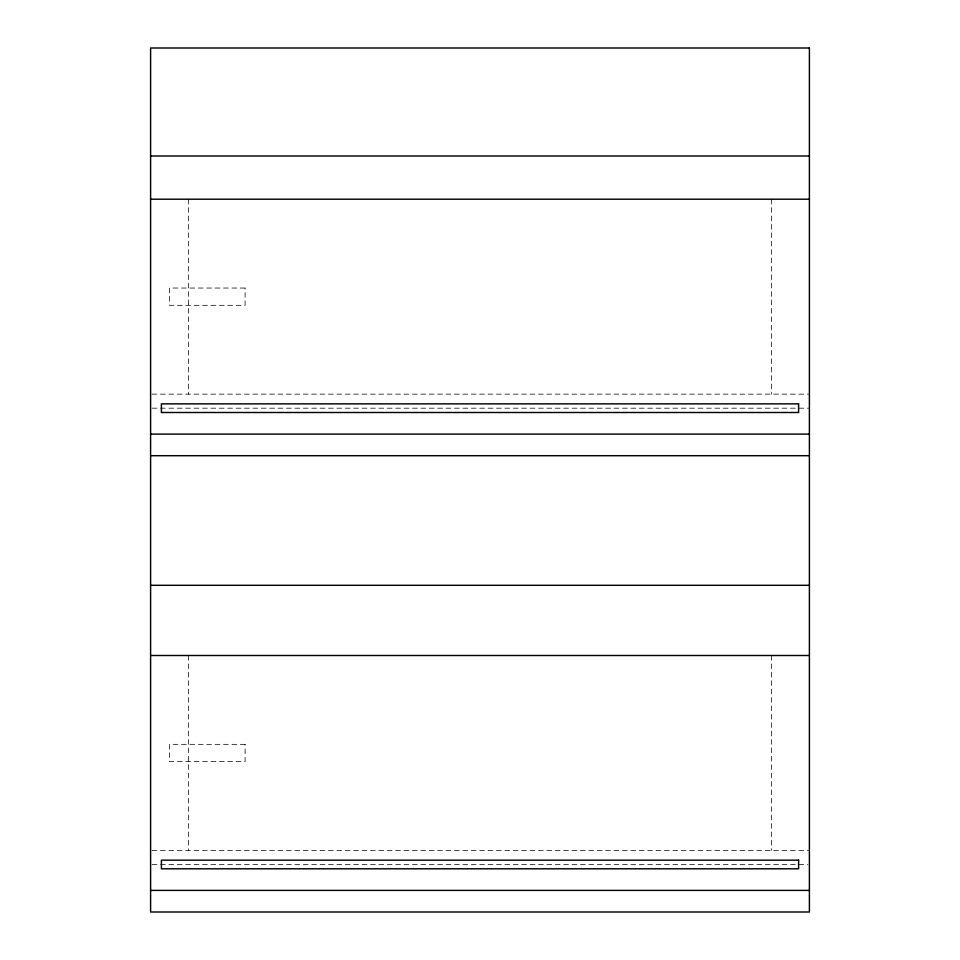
<?xml version="1.0" encoding="UTF-8"?>
<svg xmlns="http://www.w3.org/2000/svg" width="960" height="960" viewBox="0 0 960 960"><rect width="100%" height="100%" fill="white"/><g stroke="black" fill="none" stroke-linecap="round" stroke-linejoin="round"><path stroke-width="0.72" stroke-dasharray="4.8 3.6" d="M152.052 394.14L809.4 394.14M152.1 408.18L809.4 408.18M152.052 850.44L809.4 850.44M152.1 864.48L807.9 864.48M771.6 199.2L771.6 394.14M771.6 655.5L771.6 850.44M188.4 199.2L188.4 394.14M188.4 655.5L188.4 850.44M245.1 288.036L169.5 288.036L169.5 305.316L245.1 305.316L245.1 288.036M245.1 744.336L169.5 744.336L169.5 761.616L245.1 761.616L245.1 744.336"/><path stroke-width="1.44" d="M150.6 156L809.4 156M150.6 199.2L809.4 199.2M150.6 434.1L809.4 434.1M150.6 455.7L809.4 455.7M150.6 585.3L809.4 585.3M150.6 655.5L809.4 655.5M150.6 890.4L809.4 890.4M809.4 48L150.6 48L150.6 912L809.4 912L809.4 48M798.6 403.86L161.4 403.86L161.4 412.5L798.6 412.5L798.6 403.86M798.6 860.16L161.4 860.16L161.4 868.8L798.6 868.8L798.6 860.16"/></g></svg>
